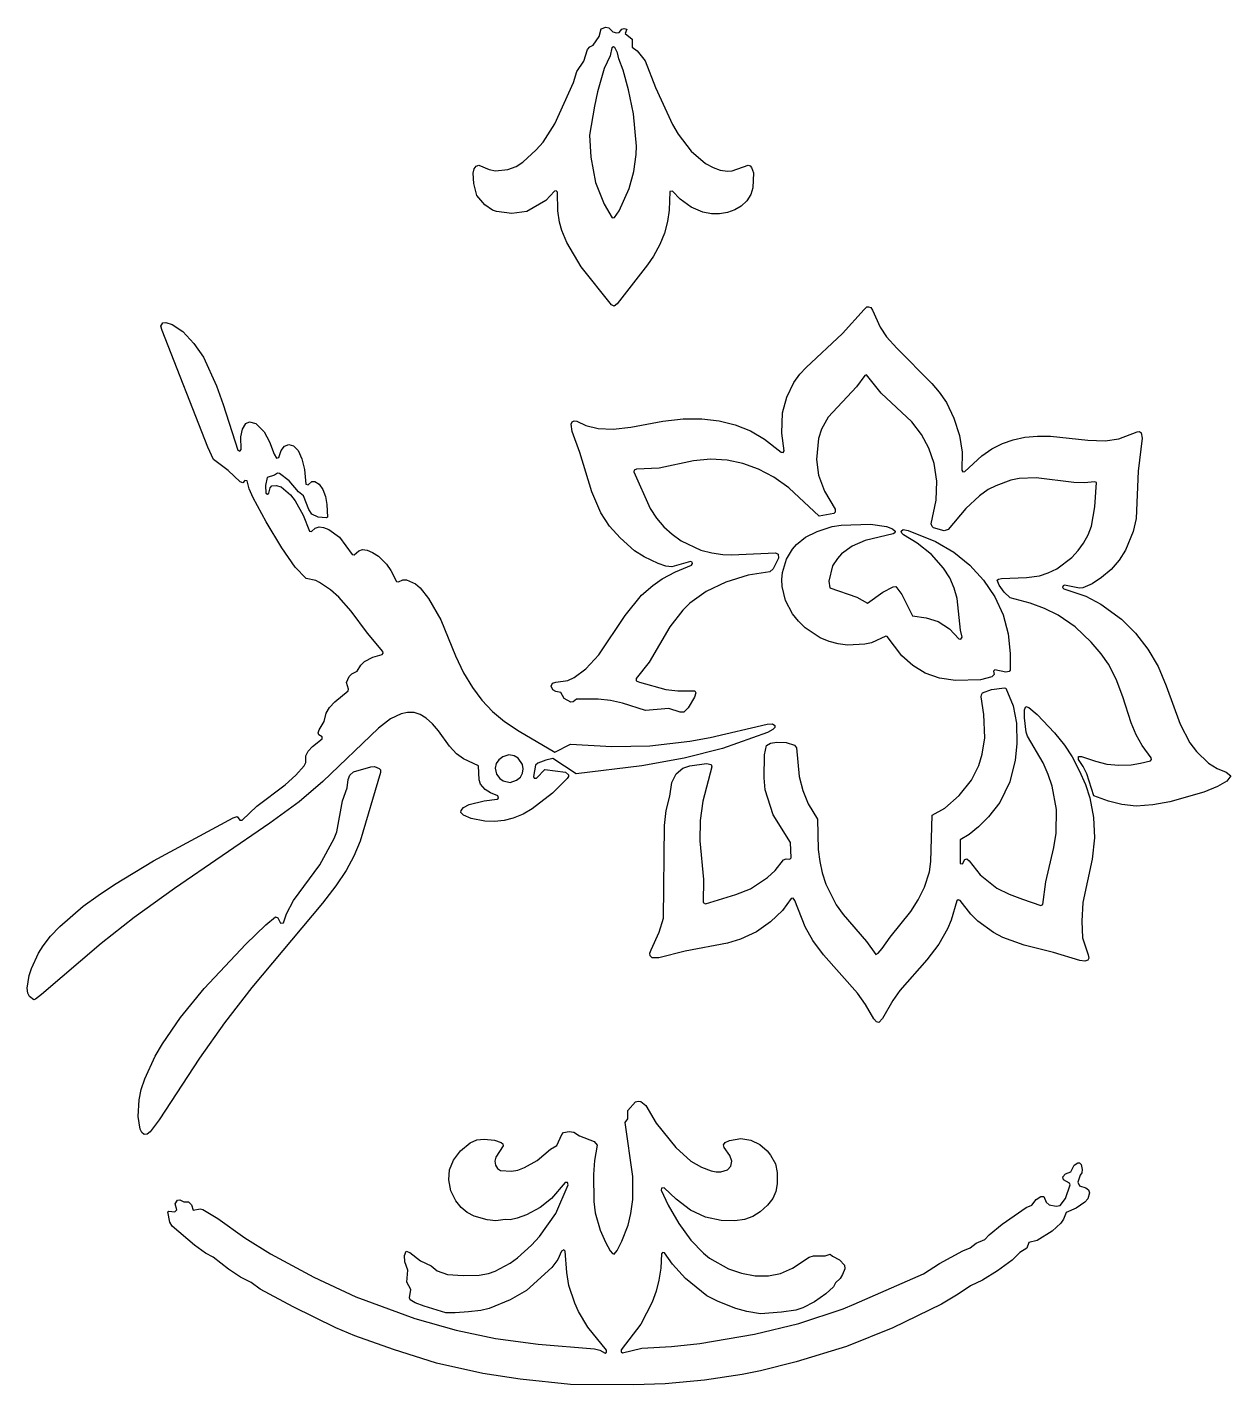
# Model space of a CAD drawing. Header units: metres. Extents: x 29 to 277, y 2 to 282.
import ezdxf

# ---------------------------------------------------------------- set-up
doc = ezdxf.new("R2010")
doc.units = ezdxf.units.M

msp = doc.modelspace()

# ---------------------------------------------------------------- linework, layer by layer
at = {"layer": 'CUT'}
for points in [[(138.4887, 247.7816), (138.2443, 248.0166), (137.9083, 247.9715), (136.1445, 246.0672), (132.1945, 243.7561), (129.1222, 243.3644), (125.9665, 243.7485), (125.1271, 244.0735), (123.5652, 245.1639), (121.9475, 247.0612), (121.2841, 249.5133), (121.1963, 251.6487), (121.3463, 252.5499), (121.7698, 253.11), (122.31, 253.3049), (124.4359, 252.4357), (125.7874, 252.1384), (128.3096, 252.4248), (129.9868, 253.0672), (131.3908, 253.9127), (134.1611, 256.4502), (135.5475, 258.0732), (137.9871, 261.7954), (141.8304, 270.3586), (142.5223, 272.5649), (143.9203, 274.7525), (144.7161, 277.1283), (145.1635, 277.7014), (145.8663, 277.9992), (147.1169, 279.7959), (147.4893, 281.3767), (148.4663, 281.7201), (149.0849, 281.604), (149.9164, 280.7356), (150.6649, 280.583), (151.1796, 280.6436), (151.7293, 281.3349), (152.2092, 281.46), (152.7816, 281.3371), (152.4658, 280.3895), (153.8546, 279.2545), (153.8792, 277.5904), (154.9455, 276.8358), (156.5471, 274.8069), (158.6933, 269.3115), (162.2028, 261.7095), (163.3447, 259.665), (166.0473, 256.1842), (168.988, 253.6706), (170.5366, 252.8198), (171.9842, 252.2897), (173.5078, 252.0752), (174.4687, 252.1572), (177.7602, 253.3047), (178.1504, 253.1839), (178.476, 252.8001), (178.8622, 251.7), (178.7342, 248.6332), (178.2824, 247.2586), (177.4576, 245.9888), (176.2926, 244.8841), (174.9931, 244.0885), (173.4901, 243.5471), (171.8413, 243.2773), (170.1902, 243.3055), (168.4342, 243.6441), (166.0502, 244.6626), (163.7977, 246.2957), (162.158, 247.9488), (161.6591, 247.8936), (161.5187, 244.069), (161.1651, 241.6992), (160.5158, 239.3315), (159.5889, 236.9992), (158.2696, 234.566), (157.0512, 232.7821), (150.7675, 224.7965), (150.1659, 224.2933), (149.6279, 224.5501), (143.3904, 232.3691), (140.4392, 237.4117), (139.4066, 239.8877), (138.9227, 241.5831), (138.6, 243.9009), (138.4887, 247.7816)], [(149.7925, 242.4868), (150.2858, 242.5203), (151.2316, 243.8979), (153.291, 248.4875), (154.2197, 251.9765), (154.7105, 255.4979), (154.7698, 257.2394), (154.1294, 263.8956), (153.1661, 268.8321), (152.0634, 272.8695), (151.1143, 275.194), (150.8953, 276.4646), (150.3383, 277.5421), (150.04, 277.6958), (149.6712, 277.4636), (149.3708, 275.8302), (148.1393, 273.2167), (146.7737, 268.3873), (146.104, 265.4735), (145.1416, 259.4592), (145.4052, 254.9267), (146.3608, 249.7671), (148.104, 245.2593), (149.7925, 242.4868)], [(139.9187, 143.5545), (139.1782, 144.7798), (138.1816, 144.9392), (137.5875, 145.3011), (137.2516, 146.0721), (137.5105, 146.6845), (138.1528, 146.9245), (140.6614, 147.2193), (141.928, 147.8689), (144.3712, 149.6217), (147.0587, 152.5123), (152.4705, 160.6167), (155.8377, 164.7768), (158.1249, 166.8), (160.0515, 168.1643), (162.7991, 169.6128), (166.1015, 170.9684), (166.3252, 171.2958), (166.206, 171.6032), (165.8939, 171.7093), (162.0478, 170.6498), (160.8123, 170.7974), (159.2221, 171.3161), (156.357, 172.6902), (154.3457, 173.9518), (151.4373, 176.6252), (149.2053, 178.9741), (147.4119, 181.7771), (145.5848, 186.0489), (143.0952, 194.1606), (141.515, 198.5218), (141.3237, 199.9886), (141.5201, 200.4678), (141.9687, 200.6561), (142.52, 200.5941), (144.3314, 199.729), (146.8775, 199.1078), (150.0043, 198.96), (153.6183, 199.3661), (160.1818, 200.6297), (164.3535, 201.0672), (168.21, 201.0986), (171.8057, 200.7181), (175.1155, 199.8946), (178.2723, 198.602), (181.1497, 196.9162), (184.5465, 194.2136), (184.9416, 194.1519), (185.1875, 194.538), (184.6832, 198.1189), (184.8338, 202.3108), (185.7487, 205.5274), (187.1541, 208.5709), (188.387, 210.3023), (189.6674, 211.6733), (197.1934, 218.643), (201.6224, 223.599), (202.2151, 224.1242), (202.5451, 224.18), (202.9805, 224.0226), (203.3778, 223.4765), (204.9308, 219.935), (206.222, 217.9966), (208.3389, 215.6201), (215.5521, 208.3473), (217.0858, 206.6055), (218.5582, 204.4551), (220.1206, 201.2151), (221.2231, 197.6993), (221.7801, 194.2107), (221.7472, 190.5621), (221.966, 190.2183), (222.3717, 190.2572), (225.8787, 193.4808), (227.9329, 194.8996), (230.0689, 195.9933), (232.3196, 196.7896), (234.6689, 197.3117), (237.2877, 197.5536), (239.9642, 197.5245), (247.6845, 196.6751), (251.251, 196.5865), (254.0604, 196.9972), (257.7899, 198.4258), (258.266, 198.457), (258.648, 198.2095), (258.8135, 197.093), (258.0518, 190.305), (257.579, 180.6027), (257.0133, 177.8757), (255.4263, 174.0844), (254.1309, 172.0371), (252.4329, 170.1051), (250.5094, 168.4161), (248.5254, 167.1106), (246.6023, 166.2842), (245.9597, 166.2598), (242.8757, 166.8638), (242.572, 166.735), (242.4827, 166.3824), (242.7232, 166.1095), (247.2815, 164.6105), (250.3428, 162.9764), (254.5716, 159.8637), (257.4605, 156.9773), (259.9852, 153.6817), (262.1063, 150.0847), (263.7787, 146.1237), (266.6541, 138.2628), (268.6556, 134.4363), (269.9957, 132.6045), (272.4846, 130.2292), (274.2955, 129.104), (276.1374, 128.3861), (277.0936, 127.5994), (276.2758, 126.521), (274.3184, 125.4268), (271.5236, 124.2623), (264.5526, 122.2304), (261.0527, 121.6114), (257.5846, 121.4013), (254.6894, 121.7242), (251.9076, 122.411), (248.9217, 123.5273), (247.4455, 128.0514), (246.7326, 129.5294), (245.7631, 130.9438), (245.743, 131.6), (246.347, 131.6005), (249.2477, 130.5968), (251.5586, 130.026), (254.0289, 129.8198), (256.6004, 129.905), (258.4964, 130.1953), (260.5538, 130.6698), (260.7949, 130.9469), (260.6976, 131.3177), (258.8108, 133.8564), (257.6174, 136.0352), (256.5563, 138.5147), (254.8589, 143.8996), (253.4927, 147.4762), (251.8953, 150.5861), (250.3846, 152.7375), (248.3641, 155.138), (245.0902, 158.2677), (241.5481, 160.6505), (238.7254, 162.0486), (235.8205, 163.1635), (231.6787, 164.2694), (230.4192, 165.4132), (229.4438, 166.8344), (229.038, 167.8613), (229.2618, 168.1127), (229.9189, 168.2571), (235.0145, 168.433), (237.7044, 168.7822), (239.5118, 169.3753), (241.2507, 170.24), (244.3826, 172.5813), (245.6773, 173.9606), (246.7808, 175.522), (247.7073, 177.2246), (248.404, 179.0156), (249.0772, 183.0021), (249.4209, 187.9634), (249.1002, 188.1515), (246.9075, 187.9356), (244.8053, 187.995), (237.0486, 188.9306), (233.5164, 188.7875), (231.8285, 188.4622), (228.7093, 187.3324), (227.1399, 186.516), (225.3575, 185.2494), (222.5384, 182.6607), (218.9445, 178.2899), (218.0683, 178.0079), (215.9288, 178.6619), (215.6434, 178.9073), (215.4455, 179.497), (216.4404, 184.351), (216.5566, 188.2337), (216.0403, 191.8818), (214.9557, 195.0498), (213.436, 197.8594), (211.4091, 200.4984), (205.1041, 206.3958), (202.1267, 210.1371), (201.7739, 210.0165), (200.0478, 207.6906), (194.2439, 201.4249), (192.8564, 198.946), (192.2114, 197.0664), (191.8116, 192.7379), (192.241, 189.5338), (193.4967, 186.2306), (195.6909, 182.5137), (195.6734, 181.9147), (195.3774, 181.5953), (192.3871, 181.0722), (186.0965, 186.9105), (183.0151, 189.0938), (179.9093, 190.7518), (176.6628, 191.932), (173.4114, 192.5957), (170.0131, 192.7946), (166.503, 192.4728), (159.4408, 190.9553), (154.7636, 190.7164), (154.319, 190.555), (154.2452, 190.163), (157.572, 182.615), (158.9106, 180.669), (160.4231, 178.8994), (162.1331, 177.3375), (163.964, 176.0053), (168.0313, 174.0863), (170.278, 173.4938), (172.5689, 173.1474), (174.3647, 173.1202), (183.4062, 173.501), (183.9636, 173.2734), (184.0345, 172.3966), (182.9358, 170.1973), (182.1999, 169.5864), (177.7304, 168.8964), (173.1398, 167.5023), (169.1326, 165.5581), (165.7676, 163.1537), (164.2908, 161.7357), (161.6085, 158.3027), (157.356, 151.0316), (154.7, 147.6316), (154.7376, 147.1677), (155.4247, 146.8607), (160.8336, 145.376), (163.2948, 145.1132), (166.752, 145.0798), (166.9966, 144.7281), (166.7296, 143.7924), (165.4028, 141.642), (164.5506, 140.7087), (163.8008, 140.6869), (161.4083, 141.4977), (156.608, 141.093), (151.8779, 142.5903), (149.4254, 143.11), (146.8893, 143.3736), (142.4414, 143.3779), (141.7469, 142.8707), (141.2602, 142.7921), (139.9187, 143.5545)], [(30.7515, 81.5283), (29.8669, 82.1919), (29.4959, 82.8925), (29.3802, 83.9336), (29.7631, 86.4889), (30.2677, 87.9808), (31.7132, 91.0837), (32.6589, 92.5938), (34.1895, 94.5747), (36.0738, 96.5752), (40.938, 100.7654), (43.9652, 102.9704), (47.3821, 105.2679), (55.409, 110.131), (71.7823, 118.9332), (72.6259, 119.2347), (73.1504, 118.4862), (73.6102, 118.458), (76.6788, 121.3891), (82.4878, 125.7906), (84.6705, 127.7702), (86.4147, 129.667), (86.7109, 130.3387), (86.7233, 131.7506), (87.209, 132.7115), (88.093, 133.6538), (90.0577, 135.2094), (90.0609, 135.6063), (89.372, 136.0357), (89.2982, 136.429), (89.4995, 137.1042), (90.5265, 138.7669), (90.8921, 140.5336), (91.614, 141.6523), (92.7176, 142.8485), (95.4555, 145.0781), (95.5248, 145.4462), (95.0941, 146.7968), (95.6579, 148.0395), (96.1903, 148.6273), (97.3158, 149.1753), (98.0667, 150.3628), (98.8301, 151.1487), (100.4848, 152.035), (102.4166, 152.5849), (102.6427, 152.8846), (102.5447, 153.2135), (99.4489, 156.9544), (96.0676, 161.5393), (93.5212, 164.3752), (91.7936, 165.8967), (89.5407, 167.4375), (88.7741, 167.8013), (86.8204, 168.2353), (84.5517, 170.5376), (81.7983, 174.551), (78.5646, 179.9013), (75.9205, 184.8386), (75.0875, 186.6632), (74.6378, 188.3057), (74.1784, 188.4064), (73.7315, 187.936), (73.2293, 188.1064), (70.7249, 190.4553), (67.7571, 192.7275), (66.5436, 195.2727), (57.1952, 219.274), (56.9219, 220.2031), (57.3154, 220.8881), (57.925, 220.9232), (59.2238, 220.4801), (61.384, 219.0465), (63.6808, 216.6336), (65.6512, 213.7819), (68.3432, 207.9002), (69.7513, 204.0565), (72.7626, 194.6193), (73.1322, 194.4742), (73.4484, 194.7643), (73.3845, 197.3922), (73.6868, 198.9611), (74.4111, 200.1274), (75.1575, 200.5116), (76.4266, 200.1395), (78.1303, 198.4022), (79.2292, 196.3864), (80.2109, 193.8062), (80.6887, 193.0058), (81.1934, 193.1488), (81.6674, 194.5649), (82.364, 195.4742), (83.2276, 195.8247), (84.2207, 195.5682), (85.14, 194.5815), (85.8956, 192.8304), (86.4263, 190.6781), (86.7234, 187.6467), (87.1871, 187.4862), (87.9501, 188.2025), (88.5585, 188.2303), (89.502, 187.6494), (90.2263, 186.5774), (90.7548, 185.1383), (91.0841, 183.4441), (91.1623, 180.8329), (90.9466, 180.699), (89.27, 180.8463), (87.9695, 181.4724), (87.3393, 182.4242), (86.2501, 185.2441), (85.1936, 186.0627), (83.3144, 188.3507), (81.3078, 189.8502), (80.8941, 189.8976), (80.2885, 189.472), (78.7445, 189.0374), (78.4631, 187.3536), (78.5224, 185.7648), (78.827, 185.6237), (79.1284, 185.7715), (79.3594, 186.8739), (79.7571, 187.2849), (80.6461, 187.3861), (81.6347, 187.0681), (83.5783, 185.4587), (84.5269, 184.208), (86.1702, 181.2739), (87.5153, 177.9585), (87.8858, 177.9253), (88.6792, 178.5786), (89.449, 178.8604), (90.3759, 178.7579), (91.4531, 178.3067), (93.6762, 176.7372), (96.2596, 173.154), (96.6651, 173.1291), (97.6319, 173.9423), (98.4084, 174.2016), (99.3478, 174.0775), (100.4502, 173.6029), (101.6849, 172.8308), (103.3095, 171.2061), (104.2562, 169.8575), (105.4125, 167.5826), (105.7774, 167.5146), (106.664, 167.9897), (107.4804, 167.9577), (109.2869, 167.1199), (110.227, 166.3084), (111.9627, 164.1332), (114.5007, 159.7385), (117.5611, 152.3288), (119.2116, 148.8249), (121.0082, 145.7632), (122.9313, 143.1748), (125.1128, 140.881), (127.6427, 138.7902), (130.6178, 136.8261), (137.9861, 132.4661), (141.2144, 134.1532), (149.7212, 133.628), (157.5244, 133.8042), (165.7223, 134.7378), (169.932, 135.4684), (181.6802, 138.2268), (182.7926, 138.3115), (183.2161, 137.9383), (183.2414, 137.5884), (182.8506, 137.1142), (181.7386, 136.5299), (172.4501, 133.2483), (164.5989, 131.2193), (155.8572, 129.6355), (142.3628, 128.0239), (137.5429, 131.1886), (136.1131, 130.8429), (134.4659, 130.2318), (134.0249, 129.8398), (133.5627, 127.4655), (133.7072, 127.1229), (134.2069, 127.1332), (135.9105, 128.9107), (140.1614, 128.333), (140.7983, 127.8173), (140.8167, 127.5017), (140.5317, 127.0547), (137.4731, 124.0532), (133.3383, 120.8384), (131.4236, 119.736), (129.4156, 118.8853), (127.5381, 118.3875), (125.5497, 118.1792), (123.5553, 118.2718), (120.7847, 118.7966), (119.1722, 119.4904), (118.656, 120.0887), (118.6701, 120.4749), (119.1992, 121.1075), (120.3531, 121.7258), (123.4141, 122.4322), (126.1298, 122.7948), (126.4058, 123.0307), (126.2621, 123.4982), (124.7004, 124.0808), (123.6396, 124.7721), (122.702, 125.881), (122.368, 126.8168), (122.2907, 129.6701), (119.2044, 131.1199), (117.7039, 132.1065), (116.3212, 133.6958), (114.0501, 136.9068), (112.8089, 138.3455), (111.497, 139.4858), (110.2452, 140.2243), (108.9932, 140.615), (107.6673, 140.6731), (106.3238, 140.3925), (104.1622, 139.3549), (101.6591, 137.4554), (90.2356, 126.4131), (85.3483, 122.2619), (79.3368, 117.8341), (59.6839, 104.3905), (51.3991, 98.4185), (44.6022, 93.0865), (32.3585, 82.571), (31.1037, 81.6605), (30.7515, 81.5283)], [(194.5421, 166.2964), (200.1117, 164.3768), (202.3373, 163.1757), (205.4933, 165.4412), (207.6199, 166.5059), (208.1735, 166.6008), (209.3643, 164.9243), (211.5983, 160.5313), (214.3673, 160.1624), (216.8364, 159.3687), (219.1677, 157.8519), (221.1321, 155.8106), (221.5563, 155.7331), (221.7906, 156.1317), (221.4827, 157.5797), (220.7825, 164.1256), (220.1788, 166.2605), (219.2415, 168.3408), (217.9941, 170.3672), (215.4573, 173.191), (212.5089, 175.5351), (209.7079, 177.2115), (209.355, 177.5431), (209.2711, 177.9775), (209.6359, 178.3048), (210.6873, 178.088), (216.2805, 175.8627), (220.0559, 173.6254), (223.3638, 170.9433), (226.2196, 167.8541), (228.4934, 164.4289), (230.2066, 160.7656), (231.2707, 156.8637), (231.6535, 152.812), (231.6584, 149.3707), (231.4726, 149.105), (230.8025, 148.9407), (228.513, 149.4558), (228.2482, 149.152), (228.3591, 148.4879), (227.9066, 147.985), (225.5658, 147.3583), (220.4313, 147.241), (217.1213, 147.7406), (214.2112, 148.775), (211.6159, 150.3136), (209.3918, 152.3063), (206.3824, 156.3188), (206.0806, 156.3288), (203.1095, 154.9921), (201.7496, 154.6865), (198.2359, 154.5361), (196.2716, 154.8002), (194.4047, 155.2717), (192.5974, 156.007), (189.4944, 158.0562), (188.0869, 159.4336), (186.9035, 160.9767), (185.4672, 163.732), (184.7473, 166.5882), (184.6833, 167.9964), (184.8086, 169.4856), (185.6598, 172.2147), (186.879, 174.2762), (187.6912, 175.2134), (189.5774, 176.7329), (191.9451, 177.9311), (195.0545, 178.9115), (196.9186, 179.2387), (202.9373, 179.4173), (206.2519, 178.9481), (207.4576, 178.4879), (208.0109, 177.9444), (207.9421, 177.6197), (207.6326, 177.4102), (201.819, 176.0736), (199.1567, 174.883), (196.9731, 173.2956), (196.1147, 172.3756), (195.127, 170.8123), (194.3921, 167.6666), (194.5421, 166.2964)], [(168.5078, 101.5549), (168.9901, 101.293), (175.1909, 103.1789), (178.2729, 104.3714), (181.718, 106.6909), (183.2866, 108.1458), (185.0234, 110.289), (185.6118, 110.5379), (186.3552, 110.4688), (186.6363, 110.7063), (186.4794, 113.92), (182.9096, 119.5722), (181.2879, 124.7064), (181.0498, 127.1818), (181.1406, 131.9598), (181.5323, 133.8745), (182.3244, 134.3458), (183.6332, 134.5657), (185.5882, 134.506), (187.2795, 133.8941), (187.6914, 133.3569), (188.2616, 127.4923), (188.9843, 124.5638), (190.0997, 121.8357), (192.0096, 118.675), (192.1917, 112.4741), (192.4808, 109.9733), (192.9726, 107.6223), (193.711, 105.3192), (195.8632, 101.0829), (197.3133, 99.0834), (202.1326, 93.476), (204.005, 90.8499), (204.5334, 91.1036), (205.3664, 92.0453), (207.0173, 94.4005), (211.2565, 99.6621), (212.7707, 102.1056), (214.0294, 104.6836), (215.0639, 107.8414), (215.3854, 109.9608), (215.6458, 119.4846), (218.2181, 120.9778), (221.1662, 123.5837), (223.722, 126.726), (225.2071, 129.7568), (225.9115, 132.0716), (226.49, 135.4399), (226.2857, 140.2168), (225.7275, 143.8889), (225.746, 144.3151), (226.0048, 144.6723), (227.8711, 145.3741), (230.531, 145.7541), (230.761, 145.6265), (232.2871, 141.9864), (232.9702, 138.4668), (233.0323, 134.1804), (232.7089, 130.8177), (231.6064, 126.3856), (229.5313, 122.1269), (227.2129, 119.1926), (225.1497, 117.0987), (223.265, 115.5072), (221.4169, 114.4243), (221.4064, 109.5777), (221.9025, 109.5275), (222.3178, 110.4056), (222.7587, 110.5156), (223.2307, 110.1395), (225.4845, 107.2456), (228.966, 104.4658), (231.4866, 103.2355), (234.2157, 102.2079), (237.9938, 100.9044), (238.4251, 101.098), (239.0329, 105.8055), (240.6749, 112.8728), (241.1651, 115.8122), (241.1976, 120.6633), (240.3001, 125.4611), (239.4754, 127.9079), (238.4547, 130.2954), (235.2255, 135.7912), (234.9389, 136.5694), (234.6045, 139.5503), (234.6334, 141.2177), (234.9189, 141.8635), (235.5132, 141.7097), (237.2221, 140.2429), (240.7971, 136.4627), (242.8711, 133.9138), (244.4323, 131.4973), (245.9037, 128.701), (247.1715, 125.8099), (248.0519, 123.1102), (248.8488, 119.0154), (249.0273, 114.8214), (248.5843, 110.4346), (246.6557, 101.556), (246.4505, 97.7148), (246.5682, 94.2312), (247.7067, 90.7996), (247.8559, 90.0817), (247.6805, 89.6792), (247.0351, 89.4682), (246.034, 89.6228), (240.5957, 91.2312), (234.5384, 92.7319), (230.1986, 94.3447), (228.2749, 95.3377), (225.022, 97.7114), (223.5725, 99.1604), (221.3638, 101.9727), (220.9481, 102.0816), (220.7095, 101.8527), (219.5184, 97.8817), (218.8109, 96.1394), (217.0084, 92.9423), (214.5311, 89.754), (208.9689, 83.402), (207.5351, 81.3823), (205.4097, 77.6834), (204.6389, 76.8497), (204.1861, 77.0032), (203.6536, 77.565), (201.9361, 80.5212), (200.278, 82.8754), (193.2635, 90.7366), (191.0529, 93.6822), (189.4744, 96.5396), (187.3627, 101.965), (187.0019, 102.4404), (186.6127, 102.3338), (184.802, 99.8953), (182.3721, 97.5299), (179.4487, 95.5128), (176.1979, 93.9722), (173.4792, 93.1926), (164.7712, 91.521), (159.3429, 90.1488), (157.9714, 90.143), (157.5882, 90.53), (157.5556, 91.1073), (157.7951, 91.8137), (159.4747, 95.4147), (160.3054, 98.2951), (160.5716, 117.4041), (160.8951, 120.4656), (161.629, 123.4345), (162.0203, 126.2269), (162.9168, 127.9995), (164.3262, 129.1689), (165.7854, 129.6701), (169.1802, 130.1409), (170.1475, 129.9644), (170.3072, 129.4573), (168.4601, 122.3705), (167.8749, 118.3867), (167.8183, 114.2257), (168.578, 106.2532), (168.5078, 101.5549)], [(128.7934, 126.22), (130.0974, 126.6874), (130.8806, 127.349), (131.3355, 128.1569), (131.4732, 129.0447), (131.3409, 129.9279), (130.4321, 131.2668), (129.589, 131.739), (128.5319, 131.9131), (127.2641, 131.553), (126.467, 130.9144), (125.9167, 130.1313), (125.6916, 129.2148), (126.0025, 127.9607), (126.6233, 127.0944), (127.3259, 126.5957), (128.7934, 126.22)], [(54.7249, 54.3118), (54.0826, 53.8335), (53.4714, 53.7624), (53.0065, 54.1609), (52.6555, 54.858), (52.2314, 57.4598), (52.4106, 60.8878), (52.8518, 63.0347), (53.5703, 65.2472), (55.7366, 69.9017), (57.2484, 72.4231), (60.9692, 77.8432), (65.783, 83.8028), (74.4103, 92.9299), (78.5149, 96.9173), (80.4933, 98.5617), (80.9558, 98.3734), (81.5465, 97.2933), (82.1009, 97.368), (82.7212, 99.2325), (84.1615, 101.9661), (89.584, 109.2665), (92.5803, 114.7009), (93.0757, 116.098), (94.2467, 122.4707), (95.2036, 125.142), (95.4175, 126.8885), (95.7835, 127.7201), (96.5667, 128.4538), (100.0957, 129.4931), (100.8857, 129.5555), (101.8443, 129.1517), (102.0682, 128.8699), (102.0924, 128.2786), (97.8779, 114.1709), (96.5967, 111.0741), (95.0039, 108.0988), (92.917, 104.9555), (90.1893, 101.3776), (75.6054, 84.0118), (69.986, 76.7829), (64.8341, 69.4945), (56.5736, 56.7816), (54.7249, 54.3118)], [(59.8008, 37.8912), (60.1498, 38.2541), (59.8559, 39.5189), (60.291, 40.2506), (60.7873, 40.3444), (61.6264, 39.9153), (62.5751, 39.8888), (63.1993, 39.3035), (63.5265, 38.2304), (64.9898, 38.4703), (65.5015, 38.3232), (68.6441, 36.4721), (74.2016, 32.5052), (79.4884, 29.2343), (88.3908, 24.4477), (97.033, 20.3465), (109.1886, 15.9347), (117.6553, 13.503), (125.7435, 11.8095), (134.5473, 10.6099), (146.1268, 9.6716), (147.2452, 9.39), (148.308, 8.7728), (148.6282, 8.9591), (148.6301, 9.3631), (144.7934, 14.1408), (142.8478, 17.381), (142.0674, 19.0319), (140.8283, 22.7273), (140.4153, 25.3592), (140.1171, 29.7412), (139.8487, 30.0472), (139.3133, 29.7701), (138.5821, 28.0825), (137.3299, 26.409), (132.1497, 21.6383), (128.7959, 19.7637), (124.4637, 17.9658), (122.7393, 17.5442), (120.1978, 17.2814), (117.4443, 17.0469), (115.5754, 17.1069), (111.049, 18.4363), (109.2067, 19.1511), (108.2128, 19.7646), (108.072, 20.1623), (108.362, 21.8877), (107.5229, 23.4104), (107.7189, 25.861), (107.075, 27.5922), (107.0495, 28.8972), (107.386, 29.7522), (108.1314, 29.4733), (110.3031, 27.7896), (112.5025, 26.7736), (113.7775, 25.7012), (115.8563, 24.9972), (119.0897, 24.7609), (122.3752, 24.8476), (124.2882, 25.1581), (125.6745, 25.6757), (128.8064, 27.3261), (130.3154, 28.4263), (133.1431, 30.9896), (134.8506, 32.8158), (138.198, 37.5394), (140.7036, 43.4465), (140.5829, 43.8941), (140.0891, 43.8869), (137.3187, 40.5764), (134.9469, 38.765), (132.1091, 37.2552), (130.2434, 36.5429), (128.7979, 36.2386), (127.777, 36.2939), (125.8375, 36.0313), (124.0807, 36.2413), (121.3436, 36.9888), (119.945, 37.6974), (118.7199, 38.7781), (117.6192, 40.122), (116.5568, 42.1878), (116.1302, 44.4689), (116.3046, 46.5181), (117.1354, 48.5232), (118.5634, 50.423), (120.5154, 52.0802), (121.9117, 52.674), (123.4385, 52.8266), (125.5896, 52.5917), (126.8973, 52.1673), (127.2919, 51.8276), (127.3508, 51.4497), (125.801, 49.1159), (125.6033, 48.2751), (125.7364, 47.4778), (126.1949, 46.8091), (126.8158, 46.3869), (129.0633, 46.2061), (130.3655, 46.4109), (131.7605, 46.9709), (134.3047, 48.4617), (137.0905, 50.7851), (138.4065, 51.5453), (139.3866, 53.8023), (139.7853, 54.1886), (140.9458, 54.3792), (141.881, 54.255), (143.0538, 53.5272), (146.067, 52.3353), (146.6935, 51.5748), (146.1629, 48.4621), (145.9327, 45.536), (145.9909, 40.0066), (146.2497, 37.6369), (147.3226, 34.067), (148.3672, 31.5978), (149.3693, 29.8057), (149.8106, 29.2717), (150.2027, 29.1626), (150.8032, 29.9116), (151.7365, 31.8033), (153.0475, 35.1492), (153.6335, 37.5223), (154.0395, 40.4309), (154.0376, 45.1104), (152.4614, 56.2653), (152.9756, 56.9822), (152.9717, 58.6958), (154.5952, 60.5223), (155.139, 60.6777), (155.6826, 60.5824), (156.7245, 59.752), (158.8527, 56.0945), (162.8926, 51.0962), (165.958, 48.3166), (168.1513, 47.0294), (170.1726, 46.2697), (171.1784, 46.1208), (172.1434, 46.0962), (173.5158, 46.5013), (174.2151, 47.2388), (174.422, 48.2798), (174.0157, 49.4606), (172.8156, 51.0776), (172.6625, 51.6252), (173.0515, 52.1135), (173.8973, 52.5404), (176.2554, 52.9434), (178.2997, 52.6331), (180.1334, 51.7543), (181.6949, 50.3952), (182.3845, 49.5197), (183.353, 47.729), (183.7229, 45.9734), (183.7238, 43.6529), (183.4592, 42.0344), (182.8261, 40.6021), (181.7463, 39.2145), (180.2548, 37.847), (178.7271, 36.9227), (176.9817, 36.2956), (174.99, 36.0302), (172.2052, 36.0886), (168.9522, 36.7829), (165.899, 38.2402), (162.9372, 40.4692), (160.4742, 42.7808), (159.9271, 42.7291), (159.8646, 42.3346), (161.316, 39.2151), (163.4702, 35.4576), (165.9907, 32.0286), (168.5534, 29.3249), (169.7983, 28.344), (173.7161, 26.1248), (176.4142, 25.2244), (179.1846, 24.7005), (181.9251, 24.6715), (184.4404, 25.1702), (186.8849, 26.2795), (190.2993, 28.543), (191.2121, 28.8331), (193.5755, 28.8361), (194.6076, 29.1705), (195.1086, 28.7183), (196.5477, 27.9807), (197.564, 26.8635), (197.6372, 26.1509), (197.1877, 24.9714), (196.6701, 24.1654), (195.7184, 23.2396), (195.341, 22.4297), (193.772, 20.9796), (191.4056, 19.3547), (188.9825, 18.0699), (187.581, 17.6033), (184.637, 17.1924), (180.3159, 16.9019), (177.5042, 17.3416), (175.255, 17.9913), (171.5725, 19.4339), (169.2449, 20.5819), (164.8758, 24.173), (162.1786, 27.1047), (160.569, 29.4269), (160.1164, 29.5236), (159.8926, 29.2339), (159.761, 26.2493), (159.4011, 23.8185), (158.8363, 21.51), (158.0226, 19.2723), (155.6461, 14.7267), (151.6089, 9.4483), (151.6071, 9.0468), (151.9222, 8.8566), (155.9113, 9.7871), (161.9579, 10.1111), (167.8098, 10.7546), (179.0956, 12.6543), (188.1611, 14.8463), (197.3332, 17.9058), (199.5784, 18.8271), (213.8115, 25.1111), (217.1419, 27.1994), (221.9564, 29.8252), (223.4762, 30.4263), (224.6673, 31.3868), (226.45, 32.1906), (227.3631, 33.1556), (230.0639, 35.2982), (234.9586, 38.7562), (236.1134, 39.2531), (237.0021, 40.4241), (237.963, 41.0229), (238.6322, 41.0105), (239.0967, 39.8382), (239.7084, 39.3054), (241.1644, 39.0004), (241.9883, 39.1685), (243.0724, 40.6318), (244.0147, 43.4475), (243.8621, 43.7929), (242.6415, 44.4638), (242.4917, 45.0533), (243.0539, 45.6763), (244.1391, 46.1255), (244.8647, 47.4612), (245.5917, 47.9538), (245.9213, 47.9426), (246.2637, 47.6139), (246.4795, 46.5446), (246.44, 45.9035), (246.0599, 45.3778), (245.6089, 43.9367), (245.9529, 43.1919), (247.2593, 42.7756), (247.7879, 42.3675), (248.0317, 41.777), (247.6621, 40.5481), (247.0584, 39.8383), (245.2478, 38.5876), (243.1888, 37.7438), (242.6559, 36.3374), (242.0809, 35.511), (240.3203, 33.8611), (237.2578, 31.9829), (235.5168, 31.5336), (235.0766, 30.3759), (233.6779, 29.4826), (232.0913, 27.8877), (229.0969, 25.6917), (225.9603, 23.7863), (223.5108, 22.6502), (221.0058, 20.8839), (217.544, 18.8597), (207.56, 13.9853), (197.9982, 10.1433), (187.6387, 6.9739), (180.3132, 5.1572), (176.5429, 4.3916), (168.799, 3.2186), (160.7125, 2.4569), (154.1661, 2.251), (141.1904, 2.3398), (130.8449, 3.3949), (123.1609, 4.5972), (113.6081, 6.7139), (104.7891, 9.4974), (96.8143, 12.3705), (92.9249, 14.0205), (84.0993, 18.3016), (77.3495, 21.9704), (75.4573, 23.3099), (73.295, 24.4389), (70.8157, 26.0723), (67.6756, 28.5563), (66.0533, 29.3752), (63.8307, 31.0026), (59.2138, 34.9131), (58.7696, 35.7247), (58.3592, 37.8353), (58.5644, 38.0025), (59.8008, 37.8912)]]:
    msp.add_lwpolyline(points, close=True, dxfattribs=at)

doc.saveas('drawing.dxf')
